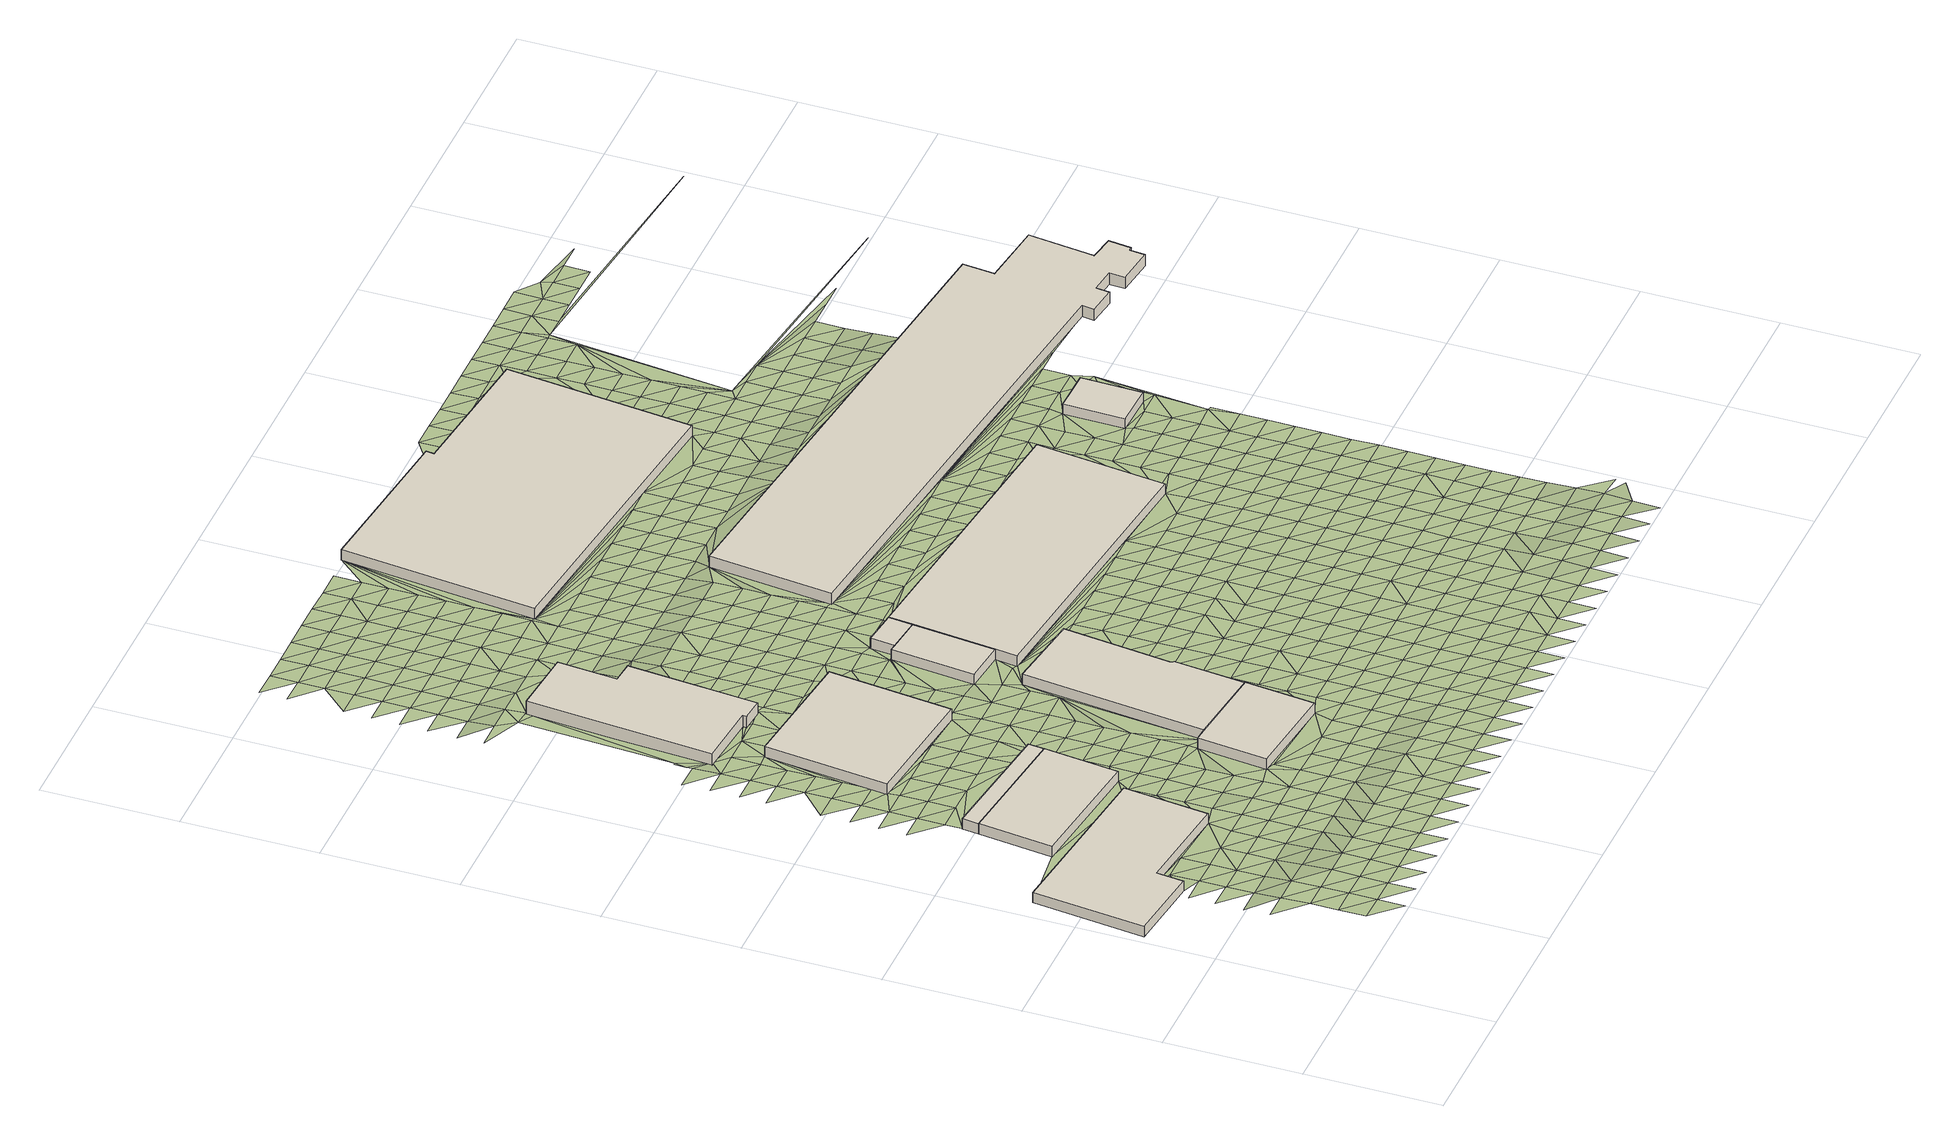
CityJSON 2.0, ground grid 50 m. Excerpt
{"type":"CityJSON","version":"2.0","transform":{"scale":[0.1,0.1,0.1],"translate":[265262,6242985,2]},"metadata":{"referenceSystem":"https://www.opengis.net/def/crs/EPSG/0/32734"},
"CityObjects":{
"building1":{"type":"Building","attributes":{"building":"yes","building:levels":"1","footprint":{"type":"Polygon"},"plus_code":"C9XWXHXW+XPR","ground_height":4.45,"building_height":4.1,"roof_height":8.55},"geometry":[{"type":"Solid","lod":"1","boundaries":[[[[0,1,2,3]],[[1,4,5,2]],[[4,6,7,5]],[[6,8,9,7]],[[8,10,11,9]],[[10,0,3,11]],[[3,2,5,7,9,11]],[[10,8,6,4,1,0]]]]}]},
"building2":{"type":"Building","attributes":{"building":"yes","building:levels":"1","footprint":{"type":"Polygon"},"plus_code":"CCXXXHXQ+XCX","ground_height":4.38,"building_height":4.1,"roof_height":8.48},"geometry":[{"type":"Solid","lod":"1","boundaries":[[[[12,13,14,15,16,17]],[[13,18,19,15,14]],[[18,20,21,19]],[[20,12,17,16,21]],[[16,15,19,21]],[[20,18,13,12]]]]}]},
"building3":{"type":"Building","attributes":{"building":"yes","building:levels":"1","footprint":{"type":"Polygon"},"plus_code":"CFX3XHX5+XVV","ground_height":4.33,"building_height":4.1,"roof_height":8.43},"geometry":[{"type":"Solid","lod":"1","boundaries":[[[[13,12,17,14]],[[12,22,23,17]],[[22,24,25,23]],[[24,13,14,25]],[[14,17,23,25]],[[24,22,12,13]]]]}]},
"building4":{"type":"Building","attributes":{"building":"yes","building:levels":"1","footprint":{"type":"Polygon"},"plus_code":"CFXMXVXC+XCX","ground_height":4.3,"building_height":4.1,"roof_height":8.4},"geometry":[{"type":"Solid","lod":"1","boundaries":[[[[26,27,28,29]],[[27,30,31,28]],[[30,32,33,31]],[[32,26,29,33]],[[29,28,31,33]],[[32,30,27,26]]]]}]},
"building5":{"type":"Building","attributes":{"building":"industrial","building:levels":"1","footprint":{"type":"Polygon"},"plus_code":"CFX3XFXR+XGW","ground_height":3.92,"building_height":4.1,"roof_height":8.02},"geometry":[{"type":"Solid","lod":"1","boundaries":[[[[34,35,36,37]],[[35,38,39,36]],[[38,40,41,39]],[[40,42,43,41]],[[42,44,45,43]],[[44,46,47,45]],[[46,48,49,47]],[[48,34,37,49]],[[37,36,39,41,43,45,47,49]],[[48,46,44,42,40,38,35,34]]]]}]},
"building6":{"type":"Building","attributes":{"building":"yes","building:levels":"1","footprint":{"type":"Polygon"},"plus_code":"CJX6X6XR+X3W","ground_height":4.55,"building_height":4.1,"roof_height":8.65},"geometry":[{"type":"Solid","lod":"1","boundaries":[[[[50,51,52,53,54,55]],[[51,56,57,53,52]],[[56,58,59,57]],[[58,60,61,59]],[[60,50,55,54,61]],[[54,53,57,59,61]],[[60,58,56,51,50]]]]}]},
"building7":{"type":"Building","attributes":{"building":"yes","building:levels":"1","footprint":{"type":"Polygon"},"plus_code":"CJXMX2X4+X2X","ground_height":4.31,"building_height":4.1,"roof_height":8.41},"geometry":[{"type":"Solid","lod":"1","boundaries":[[[[51,50,55,52]],[[50,62,63,55]],[[62,64,65,63]],[[64,66,67,65]],[[66,68,69,67]],[[68,51,52,69]],[[52,55,63,65,67,69]],[[68,66,64,62,50,51]]]]}]},
"building8":{"type":"Building","attributes":{"building":"yes","building:levels":"1","footprint":{"type":"Polygon"},"plus_code":"CJX7X4XW+X3V","ground_height":4.13,"building_height":4.1,"roof_height":8.23},"geometry":[{"type":"Solid","lod":"1","boundaries":[[[[70,71,72,73]],[[71,74,75,72]],[[74,76,77,75]],[[76,78,79,77]],[[78,70,73,79]],[[73,72,75,77,79]],[[78,76,74,71,70]]]]}]},
"building9":{"type":"Building","attributes":{"building":"yes","building:levels":"1","footprint":{"type":"Polygon"},"plus_code":"CJXCXHX5+XCW","ground_height":4.1,"building_height":4.1,"roof_height":8.2},"geometry":[{"type":"Solid","lod":"1","boundaries":[[[[80,81,82,83]],[[81,74,75,82]],[[74,71,72,75]],[[71,80,83,72]],[[83,82,75,72]],[[71,74,81,80]]]]}]},
"building10":{"type":"Building","attributes":{"building":"yes","building:levels":"1","footprint":{"type":"Polygon"},"plus_code":"CQX9X8XH+XHW","ground_height":4.16,"building_height":4.1,"roof_height":8.26},"geometry":[{"type":"Solid","lod":"1","boundaries":[[[[80,71,72,84,85,83]],[[71,70,73,86,84,72]],[[70,87,88,86,73]],[[87,89,90,88]],[[89,91,92,90]],[[91,80,83,85,92]],[[85,84,86,88,90,92]],[[91,89,87,70,71,80]]]]}]},
"building11":{"type":"Building","attributes":{"building":"industrial","building:levels":"1","footprint":{"type":"Polygon"},"plus_code":"CPX3X3X4+XHV","ground_height":2.91,"building_height":4.1,"roof_height":7.01},"geometry":[{"type":"Solid","lod":"1","boundaries":[[[[93,94,95,96]],[[94,97,98,95]],[[97,99,100,98]],[[99,101,102,100]],[[101,103,104,102]],[[103,93,96,104]],[[96,95,98,100,102,104]],[[103,101,99,97,94,93]]]]}]},
"building12":{"type":"Building","attributes":{"building":"industrial","building:levels":"1","footprint":{"type":"Polygon"},"plus_code":"C2X8XRX3+XCX","ground_height":4.21,"building_height":4.1,"roof_height":8.31},"geometry":[{"type":"Solid","lod":"1","boundaries":[[[[105,106,107,108]],[[106,109,110,107]],[[109,111,112,110]],[[111,113,114,112]],[[113,115,116,114]],[[115,117,118,116]],[[117,119,120,118]],[[119,121,122,120]],[[121,123,124,122]],[[123,125,126,124]],[[125,127,128,126]],[[127,129,130,128]],[[129,131,132,130]],[[131,133,134,132]],[[133,135,136,134]],[[135,105,108,136]],[[108,107,110,112,114,116,118,120,122,124,126,128,130,132,134,136]],[[135,133,131,129,127,125,123,121,119,117,115,113,111,109,106,105]]]]}]},
"building13":{"type":"Building","attributes":{"building":"industrial","building:levels":"1","footprint":{"type":"Polygon"},"plus_code":"C3XQXRXC+XPV","ground_height":3.93,"building_height":4.1,"roof_height":8.03},"geometry":[{"type":"Solid","lod":"1","boundaries":[[[[137,138,139,140]],[[138,141,142,139]],[[141,143,144,142]],[[143,137,140,144]],[[140,139,142,144]],[[143,141,138,137]]]]}]},
"terrain1":{"type":"TINRelief","geometry":[{"type":"CompositeSurface","lod":"1","boundaries":[[[145,146,147]],[[148,149,150]],[[146,145,151]],[[148,147,152]],[[153,154,149]],[[152,147,146]],[[149,148,155]],[[153,156,157]],[[155,148,152]],[[158,153,149]],[[156,159,160]],[[146,161,152]],[[158,149,155]],[[162,161,146]],[[153,163,156]],[[159,164,165]],[[155,152,166]],[[163,153,158]],[[161,166,152]],[[167,159,156]],[[158,155,168]],[[167,156,163]],[[166,168,155]],[[169,164,159]],[[164,170,6]],[[167,169,159]],[[161,171,166]],[[163,158,172]],[[168,173,158]],[[161,174,171]],[[172,167,163]],[[169,170,164]],[[158,173,172]],[[168,166,175]],[[166,171,175]],[[176,169,167]],[[173,168,177]],[[167,172,178]],[[168,175,177]],[[0,10,179]],[[169,176,170]],[[167,178,176]],[[8,6,170]],[[173,180,172]],[[175,171,181]],[[177,180,173]],[[181,171,182]],[[178,172,183]],[[175,184,177]],[[172,180,183]],[[175,181,184]],[[178,185,176]],[[170,176,8]],[[185,178,183]],[[180,177,186]],[[177,184,187]],[[180,186,183]],[[188,176,185]],[[189,190,191]],[[177,187,186]],[[184,181,192]],[[192,181,193]],[[176,188,8]],[[194,185,183]],[[190,195,196]],[[184,197,187]],[[189,198,199]],[[194,183,186]],[[184,192,197]],[[190,189,199]],[[200,188,185]],[[201,202,195]],[[194,200,185]],[[187,203,186]],[[187,197,204]],[[190,205,195]],[[188,206,8]],[[207,208,201]],[[203,194,186]],[[200,206,188]],[[190,199,205]],[[187,204,203]],[[209,199,198]],[[197,192,210]],[[208,207,211]],[[201,195,212]],[[210,192,213]],[[10,214,179]],[[215,200,194]],[[216,195,205]],[[217,8,206]],[[204,197,218]],[[194,203,215]],[[212,195,216]],[[207,201,219]],[[220,221,211]],[[218,197,210]],[[8,217,222]],[[206,200,223]],[[205,199,209]],[[201,212,219]],[[215,223,200]],[[222,224,8]],[[224,10,8]],[[207,225,211]],[[204,226,203]],[[227,228,220]],[[204,218,229]],[[217,206,230]],[[205,231,216]],[[219,225,207]],[[198,232,209]],[[203,226,215]],[[223,230,206]],[[231,205,209]],[[204,229,226]],[[220,211,233]],[[210,234,218]],[[235,212,216]],[[236,237,227]],[[217,238,222]],[[233,211,225]],[[210,239,234]],[[240,223,215]],[[230,238,217]],[[235,216,231]],[[227,220,241]],[[224,242,10]],[[229,218,243]],[[244,236,245]],[[215,226,240]],[[224,222,246]],[[241,220,233]],[[218,234,243]],[[247,219,212]],[[230,223,248]],[[231,209,249]],[[238,246,222]],[[214,10,242]],[[227,250,236]],[[225,219,247]],[[240,248,223]],[[198,22,232]],[[235,251,212]],[[224,252,242]],[[226,229,253]],[[241,250,227]],[[229,243,254]],[[245,236,255]],[[230,256,238]],[[235,231,257]],[[225,247,233]],[[246,252,224]],[[258,245,255]],[[240,226,253]],[[248,256,230]],[[259,258,260]],[[257,231,249]],[[229,254,253]],[[249,209,232]],[[258,255,260]],[[236,261,255]],[[243,234,262]],[[247,241,233]],[[250,261,236]],[[242,263,214]],[[246,238,264]],[[252,263,242]],[[265,262,234]],[[248,240,266]],[[247,250,241]],[[256,264,238]],[[235,257,251]],[[243,267,254]],[[266,240,253]],[[268,212,251]],[[252,246,269]],[[247,261,250]],[[262,267,243]],[[263,270,214]],[[248,271,256]],[[257,249,272]],[[264,269,246]],[[254,273,253]],[[272,249,232]],[[274,248,266]],[[275,255,261]],[[270,276,214]],[[264,256,271]],[[263,252,277]],[[271,248,274]],[[254,267,273]],[[214,276,12]],[[251,257,278]],[[252,269,277]],[[275,261,247]],[[279,260,255]],[[266,253,280]],[[272,278,257]],[[270,263,281]],[[267,262,282]],[[280,253,273]],[[22,272,232]],[[275,247,283]],[[277,281,263]],[[284,282,262]],[[285,271,274]],[[286,274,266]],[[212,268,30]],[[278,268,251]],[[269,264,56]],[[276,287,12]],[[271,56,264]],[[270,288,276]],[[289,255,275]],[[286,266,280]],[[273,267,290]],[[291,22,12]],[[282,292,267]],[[281,288,270]],[[269,56,277]],[[287,291,12]],[[285,274,293]],[[278,272,294]],[[272,22,294]],[[279,295,260]],[[283,296,275]],[[287,276,297]],[[280,273,290]],[[298,295,299]],[[293,274,286]],[[290,267,292]],[[281,277,300]],[[301,302,299]],[[291,294,22]],[[288,297,276]],[[279,255,303]],[[278,304,268]],[[300,277,56]],[[291,287,305]],[[280,306,286]],[[304,278,294]],[[307,292,282]],[[288,281,308]],[[309,275,296]],[[297,305,287]],[[301,310,311]],[[306,280,290]],[[312,289,275]],[[309,312,275]],[[308,281,300]],[[313,307,282]],[[285,293,314]],[[293,286,315]],[[285,316,271]],[[294,291,317]],[[283,247,318]],[[299,295,319]],[[299,319,301]],[[292,320,290]],[[288,321,297]],[[305,322,291]],[[51,300,56]],[[310,323,324]],[[315,286,306]],[[304,30,268]],[[307,320,292]],[[321,288,308]],[[279,303,295]],[[308,300,51]],[[304,294,317]],[[317,291,322]],[[295,303,319]],[[310,301,325]],[[305,297,326]],[[296,327,309]],[[306,290,328]],[[314,293,315]],[[323,329,330]],[[309,327,312]],[[321,308,51]],[[325,301,319]],[[320,328,290]],[[326,297,321]],[[283,318,296]],[[331,327,296]],[[322,305,332]],[[310,333,323]],[[315,306,334]],[[335,304,317]],[[329,336,337]],[[314,316,285]],[[304,335,30]],[[320,307,338]],[[305,326,332]],[[333,310,325]],[[328,334,306]],[[339,338,307]],[[337,336,340]],[[319,303,341]],[[322,342,317]],[[315,343,314]],[[329,323,344]],[[331,345,327]],[[325,319,341]],[[328,320,346]],[[342,322,332]],[[344,323,333]],[[334,343,315]],[[321,51,347]],[[30,335,348]],[[338,346,320]],[[327,345,349]],[[331,296,318]],[[335,317,350]],[[336,329,351]],[[352,353,340]],[[345,331,354]],[[325,355,333]],[[347,326,321]],[[356,334,328]],[[348,357,30]],[[317,342,350]],[[343,358,314]],[[351,329,344]],[[349,359,327]],[[355,325,341]],[[328,346,356]],[[347,332,326]],[[335,360,348]],[[336,361,340]],[[357,362,30]],[[363,364,352]],[[314,358,316]],[[359,365,327]],[[303,46,341]],[[345,366,349]],[[344,333,367]],[[343,334,368]],[[350,360,335]],[[361,336,351]],[[342,332,347]],[[346,338,369]],[[366,345,354]],[[370,30,362]],[[367,333,355]],[[368,334,356]],[[357,348,371]],[[352,340,372]],[[373,369,338]],[[331,318,354]],[[347,350,342]],[[359,349,374]],[[365,375,327]],[[343,376,358]],[[351,344,377]],[[360,371,348]],[[372,340,361]],[[347,51,68]],[[355,341,378]],[[346,379,356]],[[30,370,318]],[[374,349,366]],[[377,344,367]],[[368,376,343]],[[362,357,380]],[[363,352,381]],[[369,379,346]],[[365,359,382]],[[360,350,383]],[[351,384,361]],[[358,385,316]],[[380,357,371]],[[352,372,381]],[[386,366,354]],[[367,355,387]],[[356,388,368]],[[378,341,46]],[[382,359,374]],[[383,350,347]],[[376,385,358]],[[351,377,384]],[[389,370,362]],[[378,387,355]],[[379,388,356]],[[375,390,391]],[[392,371,360]],[[354,318,386]],[[372,361,393]],[[391,390,394]],[[395,363,381]],[[389,362,380]],[[391,394,46]],[[396,374,366]],[[367,397,377]],[[376,368,398]],[[365,382,399]],[[400,360,383]],[[361,384,393]],[[385,401,316]],[[392,380,371]],[[379,369,402]],[[386,396,366]],[[403,375,365]],[[392,360,400]],[[387,397,367]],[[388,398,368]],[[347,68,383]],[[381,372,404]],[[403,365,399]],[[389,405,370]],[[402,369,406]],[[401,407,316]],[[370,408,318]],[[382,374,409]],[[385,376,410]],[[316,407,411]],[[384,377,412]],[[404,372,393]],[[413,378,46]],[[383,68,400]],[[379,414,388]],[[413,387,378]],[[415,46,394]],[[396,409,374]],[[390,375,416]],[[405,408,370]],[[377,397,412]],[[398,410,376]],[[395,381,417]],[[394,390,416]],[[379,402,414]],[[418,386,318]],[[399,382,419]],[[385,420,401]],[[384,421,393]],[[415,413,46]],[[381,404,417]],[[403,416,375]],[[396,386,418]],[[398,388,422]],[[380,423,389]],[[409,419,382]],[[392,423,380]],[[410,420,385]],[[421,384,412]],[[397,387,424]],[[318,408,418]],[[411,407,425]],[[394,426,415]],[[427,400,68]],[[413,428,387]],[[388,414,422]],[[407,401,429]],[[430,403,399]],[[431,405,389]],[[404,393,432]],[[417,433,395]],[[426,394,416]],[[392,400,434]],[[396,435,409]],[[412,397,424]],[[410,398,436]],[[425,437,411]],[[420,429,401]],[[419,430,399]],[[387,428,424]],[[393,421,432]],[[431,408,405]],[[414,402,438]],[[439,413,415]],[[418,435,396]],[[422,436,398]],[[425,407,440]],[[68,441,427]],[[442,416,403]],[[437,443,411]],[[444,417,404]],[[438,402,445]],[[426,439,415]],[[431,389,423]],[[434,400,427]],[[419,409,446]],[[410,447,420]],[[412,448,421]],[[449,411,443]],[[429,440,407]],[[430,442,403]],[[444,404,432]],[[408,450,418]],[[451,428,413]],[[414,452,422]],[[435,446,409]],[[436,447,410]],[[424,448,412]],[[425,453,437]],[[454,433,417]],[[426,416,455]],[[408,431,450]],[[452,414,438]],[[439,451,413]],[[430,419,456]],[[429,420,457]],[[432,421,458]],[[425,440,453]],[[442,455,416]],[[444,454,417]],[[427,441,434]],[[435,418,459]],[[428,460,424]],[[436,422,461]],[[456,419,446]],[[447,457,420]],[[448,458,421]],[[462,463,449]],[[431,423,464]],[[443,462,449]],[[443,437,465]],[[66,441,68]],[[466,439,426]],[[450,459,418]],[[460,428,451]],[[461,422,452]],[[440,429,467]],[[432,468,444]],[[465,437,453]],[[454,469,433]],[[455,466,426]],[[462,470,463]],[[431,464,471]],[[450,431,471]],[[435,472,446]],[[442,430,473]],[[448,424,474]],[[447,436,475]],[[457,467,429]],[[476,430,456]],[[458,468,432]],[[452,438,477]],[[443,478,462]],[[479,451,439]],[[459,472,435]],[[460,474,424]],[[436,461,475]],[[470,480,463]],[[450,471,459]],[[455,442,473]],[[454,444,481]],[[430,476,473]],[[478,443,465]],[[482,477,438]],[[466,479,439]],[[456,446,483]],[[453,440,484]],[[447,485,457]],[[448,486,458]],[[467,487,440]],[[468,481,444]],[[452,488,461]],[[470,462,489]],[[472,483,446]],[[474,486,448]],[[485,447,475]],[[66,463,480]],[[460,451,490]],[[465,453,484]],[[469,454,491]],[[455,492,466]],[[484,440,487]],[[477,488,452]],[[479,493,451]],[[462,478,489]],[[476,456,494]],[[467,457,495]],[[459,471,496]],[[468,458,497]],[[492,455,473]],[[481,491,454]],[[459,496,472]],[[474,460,490]],[[480,470,498]],[[499,475,461]],[[483,494,456]],[[457,485,495]],[[451,493,490]],[[486,497,458]],[[478,465,500]],[[479,466,501]],[[499,461,488]],[[470,489,498]],[[502,496,471]],[[487,467,503]],[[476,504,473]],[[481,468,505]],[[484,500,465]],[[491,506,469]],[[502,471,507]],[[501,466,492]],[[483,472,508]],[[486,474,509]],[[485,475,510]],[[511,441,66]],[[467,495,503]],[[494,504,476]],[[497,505,468]],[[488,477,512]],[[478,513,489]],[[493,479,514]],[[508,472,496]],[[515,480,498]],[[509,474,490]],[[499,510,475]],[[487,516,484]],[[94,490,493]],[[492,473,517]],[[500,513,478]],[[512,477,518]],[[519,66,480]],[[514,479,501]],[[494,483,520]],[[495,485,521]],[[486,522,497]],[[491,481,523]],[[519,480,515]],[[516,487,503]],[[504,517,473]],[[505,524,481]],[[525,496,502]],[[490,94,509]],[[526,499,488]],[[498,489,527]],[[520,483,508]],[[522,486,509]],[[510,521,485]],[[493,528,94]],[[502,507,525]],[[529,500,484]],[[506,491,523]],[[501,492,530]],[[526,488,512]],[[493,514,528]],[[513,527,489]],[[481,524,523]],[[494,531,504]],[[532,503,495]],[[505,497,533]],[[509,94,522]],[[529,484,516]],[[517,530,492]],[[534,441,511]],[[535,508,496]],[[515,498,536]],[[510,499,537]],[[494,520,531]],[[521,532,495]],[[533,497,522]],[[519,511,66]],[[513,500,538]],[[501,539,514]],[[525,535,496]],[[527,536,498]],[[526,537,499]],[[540,516,503]],[[517,504,541]],[[524,505,542]],[[529,538,500]],[[543,506,523]],[[530,539,501]],[[544,519,515]],[[520,508,545]],[[546,521,510]],[[532,540,503]],[[504,531,541]],[[542,505,533]],[[526,512,547]],[[94,528,548]],[[528,514,549]],[[535,545,508]],[[536,544,515]],[[537,546,510]],[[550,525,507]],[[529,516,551]],[[527,513,552]],[[530,517,553]],[[524,554,523]],[[538,555,513]],[[547,512,556]],[[539,549,514]],[[557,511,519]],[[558,531,520]],[[559,532,521]],[[441,534,560]],[[540,551,516]],[[541,553,517]],[[554,524,542]],[[525,550,535]],[[526,561,537]],[[536,527,552]],[[544,557,519]],[[545,558,520]],[[513,555,552]],[[546,559,521]],[[562,538,529]],[[543,523,563]],[[530,564,539]],[[565,522,94]],[[526,547,561]],[[545,535,566]],[[549,548,528]],[[541,531,567]],[[540,532,568]],[[551,562,529]],[[553,564,530]],[[563,523,554]],[[536,569,544]],[[546,537,570]],[[557,534,511]],[[558,567,531]],[[532,559,568]],[[558,545,566]],[[571,566,535]],[[572,94,548]],[[522,565,533]],[[573,555,538]],[[549,539,574]],[[550,571,535]],[[550,507,575]],[[570,537,561]],[[569,536,552]],[[551,540,576]],[[577,553,541]],[[562,573,538]],[[578,543,563]],[[567,558,566]],[[564,574,539]],[[560,579,441]],[[557,544,580]],[[542,533,565]],[[559,546,581]],[[568,576,540]],[[567,577,541]],[[548,549,582]],[[580,544,569]],[[581,546,570]],[[565,554,542]],[[551,583,562]],[[561,547,584]],[[585,564,553]],[[552,555,586]],[[573,587,555]],[[588,589,547]],[[574,582,549]],[[534,557,590]],[[559,591,568]],[[576,583,551]],[[577,585,553]],[[571,550,575]],[[554,565,563]],[[570,561,584]],[[569,552,586]],[[590,557,580]],[[592,566,571]],[[547,589,584]],[[555,587,586]],[[593,94,572]],[[591,559,581]],[[573,562,594]],[[574,564,595]],[[582,572,548]],[[566,135,567]],[[576,568,596]],[[583,594,562]],[[585,595,564]],[[579,597,441]],[[580,569,598]],[[570,599,581]],[[534,590,560]],[[568,591,596]],[[567,135,577]],[[587,573,600]],[[601,582,574]],[[575,592,571]],[[584,599,570]],[[586,598,569]],[[583,576,602]],[[594,600,573]],[[595,601,574]],[[585,577,135]],[[580,603,590]],[[591,581,604]],[[576,596,602]],[[566,592,605]],[[593,606,94]],[[607,572,582]],[[598,603,580]],[[599,604,581]],[[585,135,595]],[[583,608,594]],[[584,589,609]],[[586,587,610]],[[600,611,587]],[[612,589,613]],[[601,607,582]],[[560,590,614]],[[596,591,615]],[[441,597,616]],[[583,602,608]],[[617,592,575]],[[618,575,507]],[[599,584,609]],[[598,586,610]],[[603,614,590]],[[589,612,609]],[[587,611,610]],[[604,615,591]],[[600,594,619]],[[601,595,620]],[[607,593,572]],[[135,620,595]],[[594,608,619]],[[602,596,621]],[[598,622,603]],[[599,623,604]],[[614,579,560]],[[615,624,596]],[[625,566,605]],[[606,626,94]],[[611,600,627]],[[628,607,601]],[[617,605,592]],[[623,599,609]],[[610,622,598]],[[608,602,621]],[[596,624,621]],[[600,619,627]],[[620,628,601]],[[614,603,629]],[[615,604,630]],[[609,612,631]],[[611,632,610]],[[633,593,607]],[[622,629,603]],[[630,604,623]],[[619,608,634]],[[611,627,632]],[[635,631,612]],[[628,633,607]],[[636,620,135]],[[579,614,637]],[[624,615,638]],[[634,608,621]],[[605,617,639]],[[640,623,609]],[[622,610,641]],[[629,637,614]],[[566,625,642]],[[626,643,94]],[[615,630,638]],[[644,627,619]],[[620,636,628]],[[618,617,575]],[[640,609,631]],[[633,606,593]],[[610,632,641]],[[441,616,645]],[[624,646,621]],[[634,644,619]],[[629,622,647]],[[630,623,648]],[[637,597,579]],[[646,624,638]],[[649,632,627]],[[633,628,650]],[[639,625,605]],[[648,623,640]],[[622,641,647]],[[651,634,621]],[[644,649,627]],[[652,636,135]],[[636,650,628]],[[629,653,637]],[[654,638,630]],[[651,621,646]],[[642,655,566]],[[656,640,631]],[[632,657,641]],[[658,94,643]],[[606,633,659]],[[629,647,653]],[[648,654,630]],[[617,618,639]],[[660,644,634]],[[649,657,632]],[[661,656,631]],[[650,659,633]],[[597,637,662]],[[663,646,638]],[[651,660,634]],[[625,639,664]],[[665,648,640]],[[647,641,666]],[[637,653,662]],[[638,654,663]],[[667,649,644]],[[650,636,652]],[[640,656,665]],[[659,626,606]],[[657,666,641]],[[651,646,668]],[[660,667,644]],[[653,647,669]],[[597,662,616]],[[646,663,668]],[[566,655,670]],[[657,649,671]],[[654,648,672]],[[673,659,650]],[[664,642,625]],[[666,669,647]],[[648,665,674]],[[618,664,639]],[[675,660,651]],[[649,667,671]],[[652,673,650]],[[676,662,653]],[[663,654,672]],[[651,668,675]],[[648,674,672]],[[618,507,677]],[[666,657,678]],[[665,656,679]],[[680,626,659]],[[669,676,653]],[[135,681,652]],[[682,667,660]],[[671,678,657]],[[683,679,656]],[[673,680,659]],[[684,616,662]],[[663,685,668]],[[660,675,682]],[[642,664,686]],[[674,665,687]],[[666,688,669]],[[676,684,662]],[[689,566,670]],[[685,663,672]],[[671,667,690]],[[652,691,673]],[[664,618,686]],[[687,665,679]],[[680,643,626]],[[678,688,666]],[[94,658,97]],[[675,668,692]],[[667,682,690]],[[676,669,693]],[[692,668,685]],[[694,678,671]],[[672,674,695]],[[680,673,696]],[[686,655,642]],[[697,674,687]],[[688,693,669]],[[682,675,698]],[[671,690,694]],[[691,696,673]],[[684,699,616]],[[684,676,700]],[[685,672,695]],[[698,675,692]],[[674,697,695]],[[618,701,686]],[[687,679,702]],[[703,688,678]],[[643,680,704]],[[693,700,676]],[[682,705,690]],[[694,703,678]],[[702,679,706]],[[696,704,680]],[[692,685,707]],[[681,691,652]],[[682,698,705]],[[655,686,708]],[[697,687,709]],[[693,688,710]],[[700,699,684]],[[707,685,695]],[[694,690,711]],[[691,712,696]],[[686,701,708]],[[709,687,702]],[[704,658,643]],[[688,703,710]],[[692,713,698]],[[690,705,711]],[[645,616,699]],[[714,700,693]],[[697,715,695]],[[713,692,707]],[[703,694,716]],[[704,696,717]],[[655,708,670]],[[709,715,697]],[[693,710,714]],[[705,698,718]],[[716,694,711]],[[712,717,696]],[[681,712,691]],[[719,699,700]],[[707,695,720]],[[698,713,718]],[[708,701,721]],[[709,702,722]],[[703,723,710]],[[658,704,724]],[[714,719,700]],[[720,695,715]],[[705,725,711]],[[723,703,716]],[[726,722,702]],[[717,724,704]],[[707,727,713]],[[705,718,725]],[[708,728,670]],[[715,709,729]],[[730,714,710]],[[719,731,699]],[[618,677,701]],[[727,707,720]],[[716,711,732]],[[717,712,733]],[[721,728,708]],[[709,722,729]],[[710,723,730]],[[731,645,699]],[[713,734,718]],[[732,711,725]],[[681,733,712]],[[714,735,719]],[[720,715,736]],[[734,713,727]],[[724,737,658]],[[723,716,738]],[[724,717,739]],[[728,689,670]],[[729,736,715]],[[730,735,714]],[[725,718,740]],[[738,716,732]],[[733,739,717]],[[741,731,719]],[[720,742,727]],[[734,740,718]],[[728,721,743]],[[701,677,721]],[[722,744,729]],[[745,730,723]],[[735,741,719]],[[736,742,720]],[[732,725,746]],[[681,747,733]],[[745,723,738]],[[731,748,645]],[[749,744,722]],[[739,737,724]],[[734,727,750]],[[740,746,725]],[[728,751,689]],[[752,736,729]],[[735,730,753]],[[741,748,731]],[[742,750,727]],[[645,754,755]],[[732,756,738]],[[757,758,759]],[[739,733,760]],[[751,728,743]],[[744,752,729]],[[745,753,730]],[[740,734,761]],[[732,746,756]],[[760,733,747]],[[681,135,762]],[[748,754,645]],[[97,658,737]],[[741,735,763]],[[764,742,736]],[[755,677,645]],[[750,761,734]],[[721,677,743]],[[745,738,765]],[[737,739,766]],[[764,736,752]],[[735,753,763]],[[758,757,767]],[[754,768,755]],[[765,738,756]],[[766,739,760]],[[748,741,769]],[[740,770,746]],[[750,742,771]],[[761,772,740]],[[689,751,773]],[[689,774,566]],[[744,775,752]],[[751,743,776]],[[753,745,777]],[[768,778,755]],[[769,741,763]],[[771,742,764]],[[756,746,770]],[[760,747,779]],[[740,772,770]],[[777,745,765]],[[780,737,766]],[[748,781,754]],[[782,761,750]],[[778,783,755]],[[752,784,764]],[[677,755,783]],[[753,785,763]],[[781,748,769]],[[776,743,677]],[[750,771,782]],[[756,786,765]],[[757,787,767]],[[773,751,776]],[[785,753,777]],[[737,780,97]],[[788,772,761]],[[768,754,789]],[[766,760,790]],[[770,786,756]],[[779,791,760]],[[769,763,792]],[[773,793,689]],[[789,754,781]],[[761,782,788]],[[777,765,794]],[[780,766,790]],[[792,763,785]],[[760,791,790]],[[772,795,770]],[[796,778,768]],[[786,794,765]],[[797,767,787]],[[781,769,798]],[[772,788,795]],[[768,789,796]],[[799,773,776]],[[776,677,799]],[[785,777,800]],[[792,798,769]],[[677,783,801]],[[99,757,759]],[[802,783,778]],[[786,770,803]],[[791,779,804]],[[794,800,777]],[[805,780,790]],[[780,805,97]],[[781,806,789]],[[803,770,795]],[[796,802,778]],[[677,801,799]],[[807,689,793]],[[785,808,792]],[[806,781,798]],[[786,809,794]],[[801,783,810]],[[797,787,811]],[[791,812,790]],[[793,773,799]],[[800,808,785]],[[813,796,789]],[[802,810,783]],[[809,786,803]],[[791,804,812]],[[762,747,681]],[[97,805,814]],[[815,798,792]],[[813,789,806]],[[800,794,816]],[[787,757,99]],[[805,790,817]],[[815,792,808]],[[818,97,814]],[[802,796,819]],[[820,799,801]],[[794,809,816]],[[821,797,811]],[[810,822,801]],[[790,812,817]],[[823,806,798]],[[813,819,796]],[[689,807,824]],[[825,97,818]],[[793,799,820]],[[808,800,826]],[[805,827,814]],[[815,823,798]],[[801,822,820]],[[828,810,802]],[[804,829,812]],[[826,800,816]],[[827,805,817]],[[813,806,830]],[[97,825,831]],[[819,832,802]],[[747,762,779]],[[818,814,833]],[[834,815,808]],[[828,802,832]],[[823,830,806]],[[811,787,99]],[[821,811,835]],[[817,812,836]],[[807,793,820]],[[833,814,827]],[[834,808,826]],[[837,819,813]],[[822,810,138]],[[836,812,829]],[[838,825,818]],[[839,823,815]],[[840,689,824]],[[830,837,813]],[[828,138,810]],[[827,817,841]],[[822,138,820]],[[838,818,833]],[[834,839,815]],[[97,831,99]],[[842,832,819]],[[843,821,835]],[[841,817,836]],[[844,830,823]],[[762,804,779]],[[831,825,845]],[[837,842,819]],[[828,832,846]],[[807,820,847]],[[827,848,833]],[[839,844,823]],[[838,845,825]],[[811,99,835]],[[829,849,836]],[[848,827,841]],[[138,847,820]],[[842,846,832]],[[837,830,850]],[[689,840,851]],[[838,833,852]],[[830,844,853]],[[831,845,854]],[[855,843,835]],[[856,841,836]],[[847,824,807]],[[852,833,848]],[[837,850,842]],[[830,853,850]],[[828,846,143]],[[857,831,854]],[[856,836,849]],[[762,829,804]],[[845,838,858]],[[99,855,835]],[[859,848,841]],[[135,860,762]],[[858,838,852]],[[857,861,831]],[[831,861,99]],[[847,138,862]],[[863,852,848]],[[855,864,843]],[[859,841,856]],[[842,865,846]],[[845,866,854]],[[853,867,850]],[[851,868,689]],[[842,850,865]],[[847,862,824]],[[852,863,858]],[[866,845,858]],[[848,869,863]],[[856,849,870]],[[869,848,859]],[[846,865,143]],[[854,871,857]],[[858,863,866]],[[762,849,829]],[[138,137,862]],[[871,854,866]],[[99,872,855]],[[872,864,855]],[[861,873,99]],[[859,856,874]],[[862,840,824]],[[861,857,875]],[[874,856,870]],[[873,872,99]],[[865,876,143]],[[875,857,871]],[[137,143,876]],[[859,877,869]],[[869,878,863]],[[865,850,879]],[[873,861,880]],[[872,881,864]],[[859,874,877]],[[762,870,849]],[[880,861,875]],[[866,863,882]],[[840,862,883]],[[137,883,862]],[[868,774,689]],[[884,137,876]],[[876,865,879]],[[870,885,874]],[[873,886,872]],[[869,877,878]],[[871,866,882]],[[886,873,880]],[[879,137,884]],[[876,879,884]],[[137,879,883]],[[881,872,887]],[[875,871,882]],[[877,874,888]],[[851,840,883]],[[888,874,885]],[[887,872,886]],[[870,762,885]],[[880,875,882]],[[877,889,878]],[[863,890,882]],[[882,886,880]],[[891,881,887]],[[877,888,889]],[[888,885,892]],[[893,887,886]],[[762,892,885]],[[886,882,893]],[[894,878,889]],[[887,895,891]],[[888,896,889]],[[892,896,888]],[[895,887,893]],[[893,882,890]],[[892,762,897]],[[891,895,898]],[[893,890,895]],[[894,889,896]],[[899,878,894]],[[896,892,900]],[[897,900,892]],[[895,890,901]],[[898,895,901]],[[902,894,896]],[[890,903,901]],[[902,896,900]],[[863,878,904]],[[899,905,878]],[[898,901,906]],[[902,899,894]],[[903,907,901]],[[878,905,908]],[[906,901,909]],[[907,909,901]],[[909,910,906]],[[909,907,911]],[[910,909,912]],[[911,913,909]],[[909,913,912]],[[914,913,911]],[[915,912,913]],[[916,903,890]],[[913,914,915]],[[915,917,912]]]}]}
},
"vertices":[
[58,1172,24],[10,758,24],[10,758,66],[58,1172,66],[296,725,24],[296,725,66],[307,825,24],[307,825,66],[678,782,24],[678,782,66],[714,1096,24],[714,1096,66],
[828,1422,22],[357,1478,22],[357,1478,64],[357,1478,65],[828,1422,65],[828,1422,64],[324,1203,22],[324,1203,65],[795,1146,22],[795,1146,65],
[834,1481,22],[834,1481,64],[364,1539,22],[364,1539,64],
[511,2298,19],[459,1842,19],[459,1842,64],[511,2298,64],[926,1789,19],[926,1789,64],[978,2245,19],[978,2245,64],
[413,2448,8],[651,2429,8],[651,2429,60],[413,2448,60],[650,2415,8],[650,2415,60],[736,2408,8],[736,2408,60],[777,2887,8],[777,2887,60],[696,2894,8],[696,2894,60],[714,3113,8],[714,3113,60],[471,3133,8],[471,3133,60],
[1411,927,22],[1114,960,22],[1114,960,64],[1114,960,66],[1411,927,66],[1411,927,64],[1062,965,22],[1062,965,66],[1033,707,22],[1033,707,66],[1383,669,22],[1383,669,66],
[1439,1190,22],[1439,1190,64],[1431,1200,22],[1431,1200,64],[1480,1599,22],[1480,1599,64],[1192,1639,22],[1192,1639,64],
[1293,1773,20],[1326,2080,20],[1326,2080,62],[1293,1773,62],[1195,2094,20],[1195,2094,62],[1170,2097,20],[1170,2097,62],[1137,1789,20],[1137,1789,62],
[1336,2169,20],[1205,2184,20],[1205,2184,62],[1336,2169,62],
[1326,2080,63],[1336,2169,63],[1293,1773,63],[1283,1691,20],[1283,1691,63],[2360,1570,20],[2360,1570,63],[2415,2049,20],[2415,2049,63],
[1060,4014,8],[979,3294,8],[979,3294,50],[1060,4014,50],[2124,3166,8],[2124,3166,50],[2202,3856,8],[2202,3856,50],[1673,3915,8],[1673,3915,50],[1677,3945,8],[1677,3945,50],
[1393,2393,17],[3196,2182,17],[3196,2182,63],[1393,2393,63],[3190,2137,17],[3190,2137,63],[3299,2123,17],[3299,2123,63],[3305,2174,17],[3305,2174,63],[3398,2162,17],[3398,2162,63],[3394,2105,17],[3394,2105,63],[3537,2087,17],[3537,2087,63],[3543,2145,17],[3543,2145,63],[3557,2145,17],[3557,2145,63],[3567,2229,17],[3567,2229,63],[3473,2244,17],[3473,2244,63],[3504,2490,17],[3504,2490,63],[3261,2519,17],[3261,2519,63],[3273,2637,17],[3273,2637,63],[1445,2849,17],[1445,2849,63],
[2821,2047,20],[2660,2050,20],[2660,2050,60],[2821,2047,60],[2656,1825,20],[2656,1825,60],[2817,1822,20],[2817,1822,60],
[365,100,36],[465,100,35],[365,200,36],[365,300,36],[365,405,32],[265,405,32],[465,0,36],[465,200,36],[365,500,27],[265,500,27],[465,300,36],[365,600,27],[265,600,27],[465,405,32],[365,695,25],[265,695,25],[565,100,35],[565,0,36],[465,500,26],[365,800,24],[296,725,25],[565,200,36],[465,600,26],[565,300,38],[465,695,25],[465,800,24],[665,100,35],[565,500,26],[565,405,31],[665,0,35],[665,200,37],[565,695,25],[665,300,37],[565,600,26],[324,1203,24],[665,405,30],[765,100,35],[765,0,35],[665,500,25],[765,200,35],[665,600,25],[765,405,28],[765,300,33],[665,695,25],[365,1600,22],[365,1700,23],[265,1700,23],[865,100,35],[865,0,36],[765,500,25],[365,1800,23],[265,1800,23],[865,200,34],[364,1539,23],[465,1600,23],[765,600,25],[365,1900,24],[265,1900,24],[865,405,25],[865,300,31],[465,1700,23],[765,695,25],[365,2005,25],[265,2005,25],[565,1600,23],[966,100,36],[365,2100,25],[459,1842,23],[966,0,36],[795,1146,23],[865,500,24],[465,1800,23],[765,800,23],[966,200,35],[465,1900,22],[365,2200,25],[265,2200,25],[765,900,23],[865,600,24],[765,1000,23],[465,2005,22],[966,405,26],[365,2295,25],[265,2295,25],[966,300,32],[865,695,24],[565,1700,24],[765,1495,24],[465,2100,22],[1066,100,36],[565,1800,23],[365,2400,24],[265,2400,24],[865,800,20],[1066,0,36],[966,500,25],[465,2200,22],[765,1100,23],[1066,200,35],[265,2500,20],[365,2500,20],[865,900,19],[511,2298,22],[966,600,25],[665,1600,23],[465,2295,22],[665,1800,23],[865,1000,20],[1066,405,27],[1066,300,34],[413,2448,24],[966,695,23],[665,1700,23],[362,2521,20],[365,2565,20],[372,2565,20],[465,2400,23],[1166,100,34],[865,1100,20],[966,800,20],[1166,0,34],[1066,500,25],[1166,200,35],[765,1800,23],[966,900,18],[865,1205,21],[1033,707,24],[765,1600,23],[1166,300,32],[1066,600,25],[565,2400,22],[865,1300,22],[966,1000,18],[765,1700,23],[465,3105,11],[1166,405,25],[966,1100,18],[1266,100,34],[565,2295,22],[1266,0,34],[1066,695,24],[1166,500,24],[865,1400,22],[966,1205,18],[651,2429,23],[1266,300,32],[865,1495,22],[1266,200,35],[1166,600,24],[865,1600,22],[413,3139,11],[665,2295,22],[966,1300,18],[265,3205,11],[365,3205,11],[1066,1000,22],[365,3300,6],[265,3300,6],[471,3133,11],[865,1700,22],[966,1400,18],[1266,405,25],[1366,100,32],[1066,1100,22],[665,2400,23],[365,3405,8],[265,3405,8],[650,2415,23],[1366,0,32],[1266,600,24],[1266,500,24],[1383,669,25],[966,1600,18],[978,2245,21],[465,3205,11],[1366,200,34],[1066,1205,21],[966,1495,18],[365,3505,9],[265,3505,9],[465,3300,6],[1066,1300,20],[736,2408,23],[1366,300,30],[365,3605,9],[265,3605,9],[765,2295,23],[1066,1400,19],[465,3405,7],[1366,405,24],[966,1700,19],[365,3705,10],[265,3705,10],[1466,100,30],[1466,0,30],[365,3810,10],[565,3205,10],[1066,1495,19],[1366,500,24],[465,3505,8],[765,2400,23],[1466,200,33],[1166,1495,23],[966,1800,19],[765,2500,22],[1066,1600,18],[465,3605,9],[365,3905,10],[265,3905,10],[865,2295,23],[565,3300,6],[1466,300,29],[966,1900,20],[1366,600,24],[765,2600,22],[1066,1700,18],[465,3705,10],[966,2005,20],[365,4005,10],[265,4005,10],[765,2700,21],[865,2400,23],[565,3405,8],[1466,405,23],[1566,100,28],[966,2100,21],[1066,1800,18],[465,3810,10],[1566,0,28],[865,2500,22],[777,2887,14],[1466,500,24],[565,3505,9],[665,3205,8],[1566,200,31],[1066,1900,18],[465,3905,10],[865,2600,22],[1166,1600,22],[565,3605,9],[1466,600,24],[966,2295,21],[665,3300,7],[1566,300,27],[1066,2005,18],[765,2905,14],[696,2894,16],[1137,1789,22],[565,3705,10],[765,3010,8],[465,4005,10],[966,2400,21],[665,3405,9],[1566,405,23],[865,2700,21],[1166,1700,21],[1466,695,24],[1666,100,27],[865,2805,20],[565,3810,10],[1066,2100,18],[1666,0,27],[1466,800,25],[1066,2200,18],[966,2500,22],[1566,500,24],[1411,927,25],[665,3505,9],[765,3205,8],[1666,200,29],[765,3105,8],[865,2905,13],[565,3905,10],[1066,2295,18],[966,2600,21],[1566,600,24],[665,3605,9],[1666,300,26],[1170,2097,21],[765,3405,9],[1466,900,25],[865,3010,8],[1266,1700,21],[765,3300,7],[1566,695,24],[966,2700,21],[1166,2100,21],[665,3705,10],[565,4005,11],[1293,1773,22],[1066,2400,18],[1666,405,23],[1466,1000,26],[1767,100,26],[865,3105,8],[1566,800,25],[1283,1691,21],[966,2805,20],[1466,1100,26],[665,3810,10],[1767,0,26],[1066,2500,19],[1666,500,23],[765,3505,9],[1439,1190,26],[1166,2200,22],[865,3205,8],[1767,200,27],[1566,900,26],[665,3905,10],[966,2905,11],[1066,2600,19],[1666,600,23],[765,3605,9],[1166,2295,22],[865,3300,8],[1767,300,24],[1466,1205,26],[1431,1200,26],[1195,2094,21],[1566,1000,26],[966,3010,8],[1666,695,23],[765,3705,9],[665,4005,11],[1466,1300,25],[1205,2184,22],[1166,2400,21],[1066,2805,18],[865,3405,9],[1767,405,23],[1066,2700,19],[1867,100,25],[1566,1100,26],[966,3105,8],[1466,1400,25],[765,3810,9],[1867,0,24],[1166,2500,21],[1666,900,26],[1767,500,23],[865,3505,9],[1666,800,25],[1867,200,26],[1566,1205,25],[966,3300,8],[765,3905,9],[1066,2905,10],[966,3205,8],[1166,2600,20],[1767,600,23],[1266,2295,22],[865,3605,9],[1566,1300,24],[1867,300,23],[1666,1000,26],[1066,3010,8],[1266,2200,22],[1767,695,23],[1166,2700,19],[865,3705,9],[765,4005,10],[1336,2169,22],[1266,2400,21],[966,3405,9],[1867,405,23],[1566,1600,22],[1967,100,24],[1666,1100,26],[1066,3105,8],[1566,1400,24],[1767,800,24],[1166,2805,17],[1967,0,23],[1566,1495,24],[1266,2500,21],[1867,500,23],[966,3505,9],[865,3905,9],[865,3810,8],[1366,2200,22],[1967,200,23],[1666,1205,25],[1066,3205,8],[1767,900,25],[1166,2905,9],[1266,2600,20],[1867,600,23],[966,3605,9],[1666,1600,21],[1366,2295,22],[1666,1300,25],[1967,300,22],[1767,1000,25],[1166,3010,8],[1867,695,23],[1266,2700,19],[966,3705,9],[865,4005,8],[1666,1400,24],[1366,2400,22],[1967,405,23],[2067,100,23],[1166,3205,7],[1166,3105,7],[1466,2200,21],[1867,800,24],[1767,1205,25],[1266,2805,17],[966,3810,8],[1767,1100,26],[2067,0,22],[1666,1495,24],[1366,2500,22],[1967,500,23],[1767,1600,21],[2067,200,23],[1867,900,24],[966,3905,8],[1266,2905,9],[1060,4014,9],[1393,2393,22],[1366,2600,21],[1967,600,23],[1767,1300,25],[2067,300,22],[1466,2295,21],[1266,3205,7],[1867,1000,24],[1266,3010,8],[1566,2200,22],[1967,695,22],[1366,2700,21],[966,4005,8],[1867,1600,21],[1767,1400,24],[2067,405,22],[1266,3105,7],[1967,800,24],[2167,200,23],[1366,2805,19],[1867,1205,25],[1867,1100,25],[2167,0,22],[2167,100,23],[1767,1495,24],[2067,500,22],[1566,2295,22],[1366,3205,6],[1967,900,24],[1366,2905,10],[2067,600,22],[1967,1600,21],[1867,1300,25],[2167,300,22],[1967,1000,24],[1366,3010,8],[2067,695,22],[1867,1400,24],[2167,405,22],[1666,2295,22],[1466,3205,7],[1366,3105,6],[2067,800,25],[2267,200,22],[1967,1205,25],[1967,1100,25],[2267,100,23],[2267,0,22],[1867,1495,24],[2167,500,22],[2067,1600,21],[1666,2200,22],[1967,2100,21],[2067,900,24],[1466,2905,10],[2167,695,22],[1967,1300,26],[2267,300,22],[2167,600,22],[1767,2295,22],[1566,3205,8],[2067,1000,24],[1466,3010,8],[1967,1400,24],[2267,405,22],[2367,100,22],[2067,1100,25],[1466,3105,7],[2167,800,25],[2367,0,22],[1566,2905,10],[1967,1495,24],[2267,500,22],[1767,2200,22],[2367,200,24],[2067,1205,26],[1867,2295,21],[1666,3205,8],[2167,900,24],[2360,1570,22],[2267,600,22],[2067,1300,25],[2367,300,25],[2167,1000,24],[1566,3010,9],[2267,695,22],[1666,2905,10],[2067,1400,23],[2367,405,23],[1967,2295,21],[2468,100,24],[2167,1100,25],[1767,3205,9],[1566,3105,8],[2267,800,25],[2468,0,22],[2067,1495,23],[2367,500,21],[1867,2200,21],[2468,200,29],[2167,1205,26],[2267,900,23],[2367,600,21],[2167,1300,25],[2067,2295,22],[2267,1000,24],[2468,405,22],[1666,3010,9],[2468,300,28],[2367,695,23],[2167,1400,23],[2415,2049,21],[2267,1100,25],[2568,100,28],[1666,3105,8],[1967,2805,19],[2367,800,25],[2568,0,22],[2167,1495,23],[2468,500,20],[1967,2200,21],[2568,200,31],[2267,1205,25],[2167,2295,22],[2367,900,24],[1767,2905,10],[2468,600,20],[2267,1300,24],[2367,1000,24],[2568,405,21],[1767,3010,9],[2568,300,25],[2468,695,23],[2267,1495,23],[2267,1400,23],[2067,2100,21],[2668,100,29],[2367,1100,25],[1767,3105,9],[2468,800,26],[2668,0,23],[2568,500,20],[2067,2200,22],[2668,200,30],[2367,1205,25],[2468,900,24],[1867,2905,11],[2568,600,20],[2367,1300,24],[2668,300,23],[2468,1000,24],[1867,3010,10],[2568,695,22],[2367,1400,22],[2668,405,21],[2167,2100,21],[2768,100,29],[2468,1100,24],[1867,3105,9],[2568,800,25],[2768,0,24],[2668,500,20],[2167,2200,22],[2768,200,28],[2468,1205,24],[2367,1495,22],[2568,900,23],[1967,2905,13],[2668,600,20],[2468,1300,23],[2768,300,22],[1967,3105,9],[2568,1000,22],[1967,3010,9],[2668,695,22],[2468,1400,22],[2768,405,20],[2267,2100,21],[2868,100,25],[2568,1100,23],[2668,800,24],[2067,2805,18],[2468,1495,22],[2868,0,21],[2768,500,19],[2267,2200,22],[2868,200,30],[2568,1205,22],[2468,1600,21],[2367,1600,22],[2668,900,22],[1767,3905,9],[1677,3945,9],[1673,3915,9],[2067,2905,10],[2768,600,19],[2768,2700,19],[2568,1300,22],[2868,300,27],[2668,1000,22],[2067,3010,7],[1767,4005,7],[2468,1700,22],[2568,1400,21],[2768,800,22],[2868,405,21],[2768,695,21],[2367,2200,22],[3196,2182,22],[2949,154,30],[2367,2100,21],[2668,1100,22],[2468,1800,22],[2167,2805,18],[2067,3105,8],[2568,1495,21],[2868,500,19],[2468,1900,22],[2955,191,30],[2668,1205,21],[2768,900,22],[1867,3905,9],[2868,600,18],[2568,1600,21],[2167,3010,7],[2167,2905,10],[2668,1300,21],[2468,2200,22],[2768,1000,22],[2868,695,18],[2568,1700,21],[1867,4005,7],[2668,1400,21],[2468,2100,22],[2768,1100,21],[2468,2005,21],[2568,1800,22],[2868,800,20],[2267,2805,18],[2167,3105,8],[2668,1495,21],[2568,2200,22],[2768,1205,20],[2868,900,21],[2568,1900,22],[1967,3905,8],[2267,2905,10],[2668,1600,21],[2167,3205,8],[2768,1300,20],[2868,1000,21],[2267,3010,6],[2167,3300,9],[2668,1700,22],[2568,2100,21],[1967,4005,7],[2568,2005,21],[2768,1400,20],[2668,2200,22],[2167,3405,10],[2868,1100,19],[2267,3105,8],[2656,1825,21],[2367,2805,14],[2768,1495,20],[2167,3505,9],[2668,1800,21],[2267,3205,8],[2868,1205,19],[2067,3905,8],[2367,2905,8],[2768,1600,20],[2267,3300,8],[2868,1300,20],[2768,2200,22],[2367,3010,7],[2768,1700,20],[2067,4005,6],[2868,1400,20],[2267,3405,8],[2768,1800,20],[2668,2100,21],[2367,3105,8],[2468,2805,12],[2855,1605,20],[2868,2200,22],[2367,3205,8],[2868,1495,20],[2267,3505,8],[2167,3905,8],[2468,2905,8],[2267,3605,8],[2367,3300,9],[2468,3010,7],[3273,2637,22],[2267,3705,7],[2768,2100,21],[2406,3130,8],[2167,4005,6],[2868,1800,20],[2367,3405,8],[2868,1600,20],[2968,2200,22],[2468,3105,9],[2568,2805,13],[2367,3505,8],[2267,3905,7],[2267,3810,8],[2568,2905,9],[2367,3605,8],[2868,1900,20],[2568,3010,8],[2568,3105,9],[2894,2026,20],[2367,3705,7],[2267,4005,6],[2468,3705,8],[2868,2100,21],[2868,2005,20],[2668,2805,14],[2367,3810,7],[2367,3905,6],[2668,2905,8],[2668,3010,8],[2486,3810,6],[2367,4005,6],[2768,2805,13],[2468,3810,6],[2768,3010,8],[2468,3905,5],[2768,2905,7],[2868,2700,19],[2468,4005,6],[2868,3010,8],[2868,2805,12],[2568,3905,4],[2868,2905,7],[2568,3810,5],[3368,3010,8],[2968,3010,6],[2568,4005,7],[2668,3810,5],[3068,3010,6],[2668,3905,5],[2668,4005,8],[2768,3810,5],[2752,3945,5],[2768,3905,5],[2868,3810,4],[2868,3905,6],[3469,3705,10],[2968,3905,5]
]}
